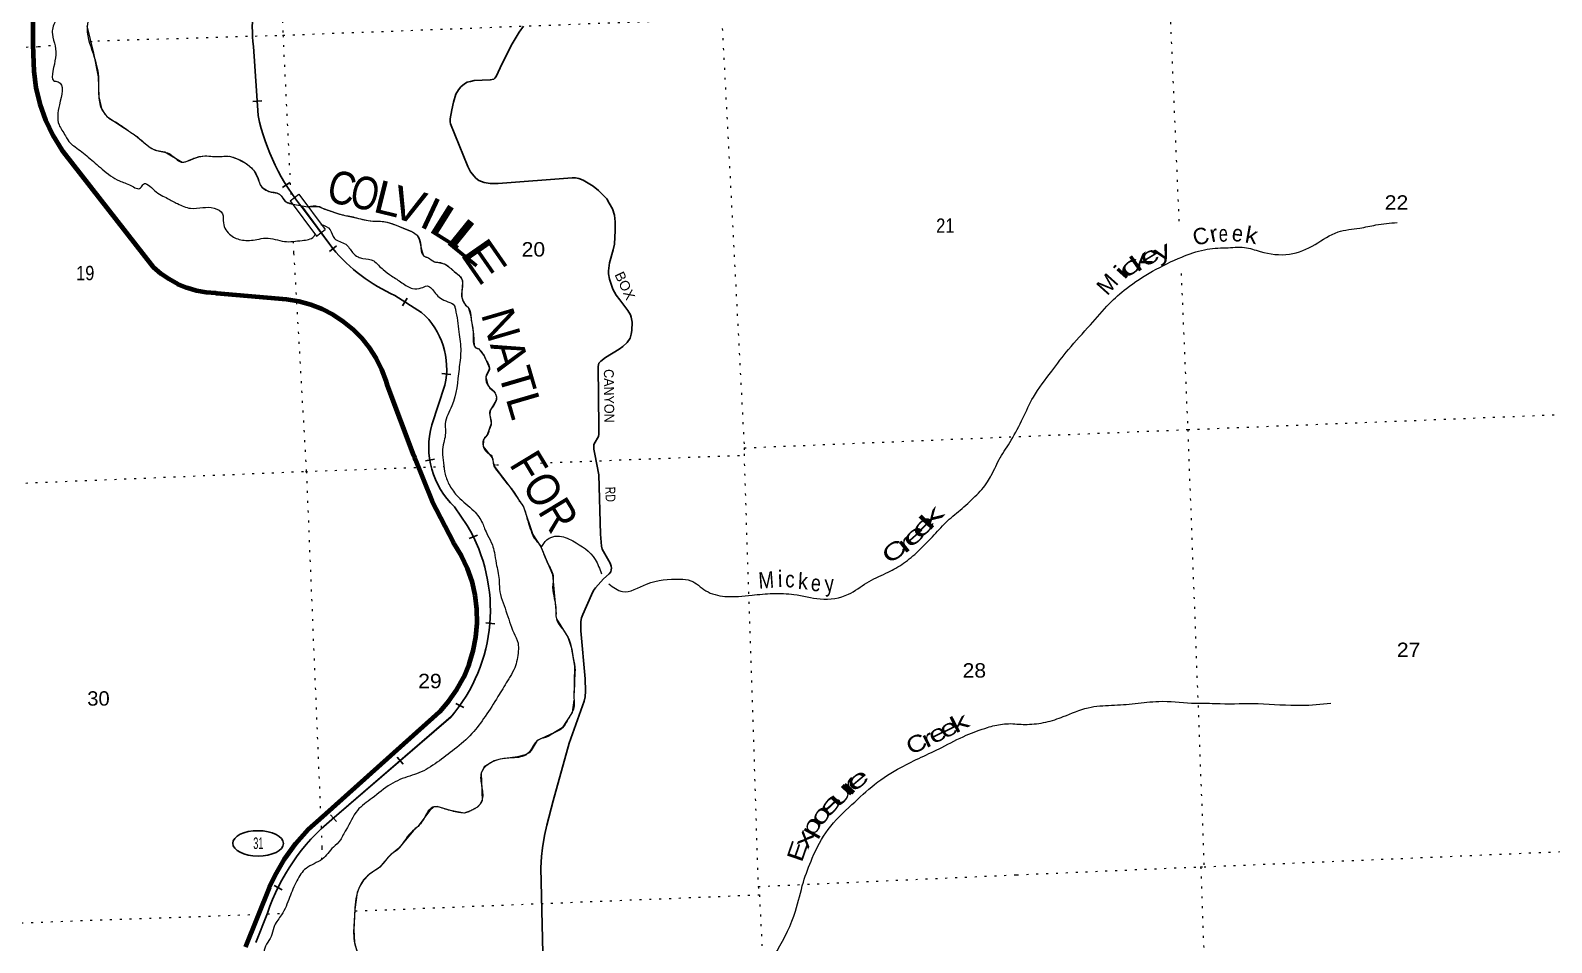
# Model space of a CAD drawing. Header units: feet. Extents: x 727543 to 978287, y 379550 to 572970.
# Drawn here: x 870600 to 889124, y 479192 to 490295 of the extents above; entities that cross this region are included whole.
import ezdxf
from ezdxf.enums import TextEntityAlignment as Align

# ---------------------------------------------------------------- set-up
doc = ezdxf.new("R2010")
doc.units = ezdxf.units.FT
doc.header["$LTSCALE"] = 80
doc.linetypes.add('DOT_DASHED', pattern=[7.7, 5, -1.2, 0.3, -1.2])
doc.linetypes.add('DOTTED', pattern=[1.5, 0.3, -1.2])
for name, color, linetype, lineweight in [('17', 7, 'Continuous', 25), ('23', 7, 'Continuous', 70), ('29', 7, 'Continuous', 25), ('34', 7, 'Continuous', 25), ('39', 7, 'Continuous', 13), ('44', 7, 'DOT_DASHED', 13), ('7', 7, 'DOTTED', 13)]:
    doc.layers.add(name, color=color, linetype=linetype, lineweight=lineweight)
doc.layers.add('30', color=7, linetype='Continuous')
doc.layers.add('41', color=7, linetype='Continuous')

msp = doc.modelspace()

# ---------------------------------------------------------------- linework, layer by layer
at = {"layer": '17'}
msp.add_ellipse((873372.62, 480399.27), major_axis=(309.24, -1), ratio=0.500121, dxfattribs=at)
at = {"layer": '23'}
msp.add_lwpolyline([(873219.55, 479139.76), (873512.52, 479864.28), (873578.88, 480007.3), (873694.89, 480208.88), (873831.34, 480397.22), (873986.73, 480570.27), (874159.36, 480726.13), (875542.21, 481962.45), (875584.92, 482005.12), (875696.64, 482133.84), (875794.3, 482273.54), (875876.82, 482422.67), (875943.3, 482579.62), (875993.01, 482742.65), (876025.4, 482909.99), (876040.13, 483079.79), (876037.03, 483250.21), (876016.13, 483419.37), (875977.66, 483585.41), (875922.05, 483746.53), (875849.9, 483900.95), (875762, 484046.98), (875755.6, 484057.75), (875490.64, 484563.38), (875289.91, 485068.94), (875279.98, 485093.94), (875270.6, 485118.94), (874950.19, 485973.13), (874933.48, 486029.14), (874880.12, 486169.84), (874812.34, 486304.2), (874730.88, 486430.73), (874636.65, 486548.05), (874530.67, 486654.88), (874414.1, 486750.05), (874288.22, 486832.51), (874154.41, 486901.36), (874014.14, 486955.85), (873868.94, 486995.38), (873720.41, 487019.51), (872869.47, 487094.98), (872859.48, 487095.23), (872739.56, 487104.99), (872621.31, 487127.23), (872506.04, 487161.72), (872395, 487208.06), (872289.42, 487265.75), (872190.45, 487334.17), (872099.16, 487412.56), (870997.34, 488822.02), (870985.21, 488839.49), (870877.46, 489015.43), (870788.7, 489201.68), (870719.89, 489396.19), (870671.79, 489596.82), (870644.93, 489801.38), (870639.59, 490007.63), (870631.7, 490127.82), (870633.84, 490444.17)], dxfattribs=at)
at = {"layer": '29'}
for p, q in [((875928.54, 488637.14), (875713.89, 489157.31)), ((877521.02, 485463.92), (877512.42, 486204.32))]:
    msp.add_line(p, q, dxfattribs=at)
for points in [[(876605.13, 490346.93), (876551.94, 490275.98), (876465.51, 490131.87), (876345.84, 489892.41), (876270.5, 489732.77), (876257.22, 489712.81), (876243.92, 489703.94), (876199.59, 489692.86), (876004.58, 489684)], [(875713.89, 489157.31), (875709.86, 489182.9), (875709.86, 489220.6), (875729.81, 489329.24), (875751.97, 489422.36), (875780.77, 489517.7), (875811.8, 489573.13), (875842.82, 489608.6), (875887.14, 489644.08), (875920.38, 489664.03), (875955.84, 489675.12), (875960.27, 489675.12), (876004.58, 489684)], [(875928.54, 488637.14), (875960.28, 488575.4), (876004.6, 488522.19), (876024.55, 488497.8), (876062.22, 488468.98), (876124.26, 488442.37), (876197.39, 488431.28), (876297.11, 488433.5), (877196.81, 488500.02), (877236.7, 488500.02), (877278.8, 488491.15), (877329.77, 488473.41), (877453.86, 488398.03), (877517.61, 488348.74), (877617.33, 488246.75), (877648.87, 488194.05), (877686.55, 488125.31), (877710.92, 488047.71), (877722, 487963.46), (877719.78, 487861.47), (877710.92, 487695.18), (877697.62, 487626.45), (877653.3, 487466.81), (877637.79, 487369.27), (877637.79, 487331.57), (877653.3, 487267.27), (877690.97, 487147.55), (877733.08, 487072.15), (877777.4, 487014.51), (877874.9, 486885.91), (877905.93, 486832.7), (877917.01, 486803.88), (877928.09, 486744.01), (877923.66, 486644.24), (877917.01, 486597.68), (877901.5, 486548.9), (877866.04, 486497.9), (877812.86, 486446.91)], [(877512.42, 486204.32), (877522.56, 486242.93), (877544.72, 486269.53), (877604.55, 486313.88), (877768.53, 486413.65), (877812.86, 486446.91)], [(877521.02, 485463.92), (877521.34, 485380.1), (877516.17, 485352.91), (877467.01, 485263.6), (877461.83, 485251.95), (877459.24, 485228.64), (877461.83, 485198.88), (877474.77, 485135.45), (877521.34, 484886.92), (877542.04, 484162.04), (877552.4, 484017.08), (877562.74, 483980.82), (877661.07, 483809.96), (877672.72, 483772.43), (877676.6, 483747.84), (877674.02, 483727.13), (877666.24, 483706.4), (877648.14, 483679.23), (877578.27, 483618.38), (877479.94, 483509.65), (877456.67, 483476.01), (877433.37, 483426.81), (877327.29, 483187.36), (877311.77, 483143.35), (877304, 483100.62), (877301.42, 483050.15), (877304, 482986.71), (877355.75, 482401.63), (877360.92, 482251.47), (877355.76, 482182.88), (877341.48, 482132.09)], [(876965.28, 480915.54), (877159.81, 481619.1), (877341.48, 482132.09), (877341.48, 482132.09)], [(876965.28, 480915.54), (876887.44, 480621.81), (876861.57, 480494.96), (876835.69, 480344.8), (876825.34, 480241.25), (876816.33, 480099.92)], [(876867.07, 477855.12), (876816.33, 480099.92), (876816.33, 480099.92)]]:
    msp.add_lwpolyline(points, dxfattribs=at)
at = {"layer": '34', "lineweight": 13}
for p, q in [((873316.9, 490098.35), (873372.77, 489258.08)), ((873762.76, 488222.7), (873866.81, 488300.62)), ((873866.81, 488300.62), (874188.9, 487870.59)), ((873762.76, 488222.7), (874084.84, 487792.66)), ((874084.84, 487792.66), (874188.9, 487870.59)), ((875038.76, 487068.35), (875363.83, 486862.9)), ((875646.29, 485976.53), (875487.09, 485492.29)), ((873486.97, 479549.9), (873343.4, 479191.77))]:
    msp.add_line(p, q, dxfattribs=at)
at = {"layer": '34'}
for p, q in [((873316.9, 490098.35), (873372.77, 489258.08)), ((873417.05, 489437.86), (873306.68, 489430.53)), ((873760.36, 488444.34), (873667.74, 488383.88)), ((873926.11, 488117.99), (874281.04, 487640.18)), ((874328.1, 487673.32), (874241.2, 487604.9)), ((875038.76, 487068.35), (875363.83, 486862.9)), ((875188.57, 487036.95), (875129.48, 486943.45)), ((875719.58, 486106.91), (875609.87, 486120.98)), ((875646.29, 485976.53), (875487.09, 485492.29)), ((875518.9, 485075.65), (875410, 485056.25)), ((876045.06, 484153.08), (875942.83, 484110.84)), ((876253.94, 483071.99), (876143.98, 483083.94)), ((875878.44, 482052.04), (875780.8, 482104.01)), ((875718.06, 481935.13), (874271.51, 480690.8)), ((875139.39, 481364.91), (875067.11, 481448.63)), ((874326.73, 480664.34), (874254.45, 480748.07)), ((873664.1, 479832.68), (873566.44, 479884.61)), ((873486.97, 479549.9), (873343.4, 479191.77))]:
    msp.add_line(p, q, dxfattribs=at)
at = {"layer": '34', "lineweight": 13}
for points in [[(873926.11, 488117.99), (873900.69, 488159.78), (874281.04, 487640.18)], [(875765.64, 484494.31), (875917.44, 484269.86), (875917.44, 484269.86)], [(875718.06, 481935.13), (875751.49, 481968.43), (874271.51, 480690.8)]]:
    msp.add_lwpolyline(points, dxfattribs=at)
at = {"layer": '34'}
msp.add_lwpolyline([(875765.64, 484494.31), (875917.44, 484269.86), (875917.44, 484269.86)], dxfattribs=at)
at = {"layer": '34', "lineweight": 13}
for centre, radius, start, end in [((875264.77, 490342.72), 1963.14, 158.86135, 187.15067), ((876013.82, 489835.58), 2703.45, 192.33433, 219.44468), ((875905.28, 489004.49), 2121.2, 220.02924, 245.8891), ((874758.25, 486181.73), 911.43, 346.98891, 48.36217), ((876446.01, 485222.08), 996.27, 164.26271, 226.9276), ((874195.73, 483241.01), 2005.69, 319.37641, 30.86144), ((875854.31, 478762.2), 2494.95, 129.37555, 161.59573)]:
    msp.add_arc(centre, radius, start, end, dxfattribs=at)
at = {"layer": '34'}
for centre, radius, start, end in [((875264.77, 490342.72), 1963.14, 158.86135, 187.15067), ((876013.82, 489835.58), 2703.45, 192.33433, 219.44468), ((875905.28, 489004.49), 2121.2, 220.02924, 245.8891), ((874758.25, 486181.73), 911.43, 346.98891, 48.36217), ((876446.01, 485222.08), 996.27, 164.26271, 226.9276), ((874195.73, 483241.01), 2005.69, 319.37641, 30.86144), ((875854.31, 478762.2), 2494.95, 129.37555, 161.59573)]:
    msp.add_arc(centre, radius, start, end, dxfattribs=at)
at = {"layer": '39'}
for points in [[(882013.75, 494951.44), (882120.11, 494976.98), (882298.38, 495107.91), (882429.73, 495249.53), (882601.99, 495378.26), (882784.55, 495501.23), (882924.87, 495614.8), (883029.22, 495646.34), (883332.34, 495734.57), (883621.11, 495828.43), (883894.48, 495962.29), (884085.78, 495998.52), (884281.23, 495899.31), (884504.64, 496011.4), (884715.87, 496189.88), (884958.5, 496401.7), (885191.64, 496526.23), (885243.94, 496537.95), (885498.01, 496640.86), (885668.82, 496684.56), (885974.4, 496758.7), (886079.17, 496842.86), (886478.69, 497089.85), (886727.59, 497229.03), (886929.11, 497328.3), (887083.9, 497432.2), (887257.58, 497514.43), (887465.58, 497666.51), (887679.65, 497818.78), (887862.33, 497937.7), (888093.39, 498064.19), (888353.1, 498181.43), (888570.02, 498240.71), (888779.3, 498218.82), (889049.83, 498049.08), (889279.04, 497839.62), (889563.26, 497619.72), (889789.98, 497359.61), (889973.19, 497197.3), (890090.88, 497124.03), (890137.73, 497115.35), (890307.52, 497126.64), (890484.03, 497182.65), (890649.58, 497199.88), (890919.88, 497169.75), (891185.72, 497086.87), (891567.21, 496997.43), (891798.62, 496980.27), (891956.62, 497045.83), (892104.68, 497105.01), (892340.86, 497130.48), (892643.02, 497184.29), (892885.17, 497147.22), (893094.87, 496979.66), (893335.13, 496938.48), (893453.69, 496836.91), (893744.14, 496677.9), (894061.07, 496382.11), (894284.86, 496085.49), (894495.39, 495824.88), (894641.02, 495633.09), (894712.73, 495540.19), (894772.06, 495455.01), (894782.94, 495364.29), (894763.27, 495345.48), (894753.67, 495262.22), (894752.47, 495169.11), (894693.5, 495110.64), (894631.51, 494952.94), (894564.37, 494764.72), (894449.74, 494473.88), (894402.81, 494353.06), (894301.46, 494157.72), (894196.74, 493940.02), (894164.44, 493738.71), (894128.79, 493448.27), (894039.16, 493200.69), (893995.96, 492958.58), (893995.38, 492845.25), (894024.05, 492570.95), (894007.85, 492240.64), (893920.56, 491983.01), (893790.12, 491679.54), (893696.1, 491377.19), (893760.98, 491176.85), (893795.9, 491094.96), (893816.68, 490945.87), (893810.94, 490868.81), (893687.74, 490725.41), (893452.68, 490465.26), (893248.17, 490133.2)], [(873090.67, 495074.2), (873017.23, 494881.94), (872900.28, 494656.08), (872772.03, 494472.41), (872611.84, 494202.86), (872433.07, 493946.95), (872380.89, 493789.68), (872301.49, 493666.05), (872175.19, 493557.31), (872056.47, 493394.14), (871942.97, 493261.47), (871883.33, 493081.73), (871795.63, 492965.96), (871726.61, 492832.51), (871783.06, 492765.28), (871827.22, 492703.77), (871800.82, 492636.26), (871693.64, 492566.5), (871620.33, 492513.86), (871549.12, 492386.42), (871553.35, 492307.61), (871525.06, 492163.15), (871429.62, 492035.03), (871376.47, 491912.13), (871305.21, 491786.71), (871232.15, 491653.14), (871167.56, 491505.64), (871179.38, 491372.41), (871146.14, 491260.19), (871038.81, 491123.64), (870932.18, 490889.98), (870918.99, 490711.53), (870921.36, 490626.61), (870970.91, 490589.54), (870907.17, 490411.71), (870867.27, 490248.71), (870901.58, 490105.99), (870873.78, 489799.65), (870883.07, 489684.56), (870936.03, 489669.84), (870953.94, 489391.08), (870948.62, 489148.1), (871027.19, 489012.68), (871086.28, 488923.26), (871144.12, 488878.33), (871305.32, 488751.28), (871473.03, 488608.23), (871683.2, 488464.33), (871824.24, 488407.55), (871940.25, 488378.4), (871942.22, 488380.48), (871975.3, 488425.92), (872110.85, 488348.74), (872271.25, 488250), (872392.27, 488186.59), (872549.46, 488130.26), (872698.79, 488138.47), (872838.41, 488132.23), (872939.4, 488062.19), (872950.54, 487953.23), (873039.65, 487801.91), (873180.75, 487743.11), (873358.4, 487750.08), (873465.04, 487767.21), (873692.52, 487727), (873910.45, 487739.14), (874050.62, 487785.54), (874068, 487814.35), (874069.02, 487817.95)], [(872075.99, 492336.33), (871941.84, 492219.27), (871774.6, 491840.25), (871699.71, 491627.71), (871601.87, 491440.83), (871524.97, 491228.24), (871486.99, 490996.49), (871415.54, 490733.45), (871359.49, 490570), (871304.83, 490428.85), (871289.77, 490317.13), (871378.32, 489969.51), (871430.34, 489699.79), (871430.09, 489564.2), (871451.4, 489380.65), (871556.73, 489227.76), (871636.85, 489181.42), (871772.85, 489088.07), (871898.52, 489002.53), (872039.24, 488885.03), (872117.28, 488840.66), (872267.85, 488804.38), (872372.88, 488734.46), (872436.67, 488693.74), (872497.14, 488699.47), (872591.04, 488738.5), (872725.6, 488768.56), (872818.78, 488761.03), (872935.97, 488762.27), (873006.65, 488764.24), (873128.89, 488729.19), (873217.08, 488683.08), (873329.19, 488576.93), (873378.41, 488479.14), (873400.47, 488412.97), (873497.54, 488338.78), (873631.95, 488302.05), (873715.45, 488207.24), (873796.92, 488178.58)], [(873978.49, 488148.55), (874107.01, 488153.38), (874145.89, 488136.25), (874290.85, 488083.63), (874386.67, 488053.92), (874549.3, 488019.99), (874736.45, 487976.64), (874863.9, 487972.09), (874943.06, 487960.13), (875167.68, 487877.34), (875311.37, 487798.37), (875353.13, 487678.12), (875382.73, 487559.55), (875417.74, 487536.24), (875436.08, 487530.68), (875520.41, 487478.39), (875569.1, 487471.65), (875656.73, 487445.76), (875760.13, 487361.62), (875853.67, 487269.11), (875860.31, 487176.21), (875851.42, 487060.62), (875896.83, 486954.63), (875936.28, 486917.28), (875966.1, 486790.62), (875990.71, 486633.47), (876003.6, 486461.82), (876022.62, 486431.99), (876061.39, 486418.91), (876090.62, 486385.32), (876120.08, 486343.64), (876135.18, 486309.66), (876189.06, 486189.74), (876145.73, 486077.24), (876179.19, 485964.85), (876258.37, 485880.04), (876274.65, 485803.59), (876224.81, 485707.09), (876195.71, 485663.79), (876211.84, 485520.56), (876211.9, 485518.54), (876184.16, 485426.7), (876167.34, 485377.67), (876120.4, 485321.72), (876134.24, 485188.55), (876171.66, 485151.14), (876208.81, 485123.85), (876244.85, 484991.29), (876314.21, 484896.09), (876375.15, 484812.79), (876435.7, 484743.65), (876553.71, 484570.88)], [(874136.72, 487934.49), (874250.35, 487870.02), (874301.82, 487764.2), (874439.22, 487693.15), (874522.88, 487592.27), (874591.11, 487537.51), (874648.22, 487518.87), (874780.39, 487490.17), (874838.46, 487437.15), (874896.53, 487384.12), (874997.69, 487308.02), (875123.31, 487224.5), (875254.65, 487153.28), (875359.55, 487160.25), (875429.61, 487184.46), (875533.18, 487094.26), (875593.44, 487035.23), (875683.55, 486993.21), (875761.64, 486946.82), (875775.06, 486900.65), (875801.13, 486763.77), (875817.15, 486624.59)], [(882407.03, 485094.25), (882542.33, 485306.06), (882685.97, 485575.54), (882813.79, 485832.39), (883037.06, 486146.81), (883239.62, 486410.01), (883507.85, 486711.64), (883738.93, 486969.65), (883945.93, 487154.07), (884265.57, 487364.21), (884620.78, 487537.01), (884895.52, 487626.39), (885028.63, 487644.64), (885158.13, 487648.63), (885382.8, 487653.51), (885576.7, 487604.84), (885932.17, 487571.26), (886244.48, 487690.12), (886523.36, 487842.36), (886787.25, 487888.91), (886982.53, 487927.29), (887242.88, 487957.55)], [(875817.15, 486624.59), (875839.87, 486390.48), (875819.68, 486173.39), (875733.18, 485725.79), (875652.4, 485507.01), (875652.33, 485365.35), (875632.49, 485279.81), (875617.49, 485166.07), (875629.36, 485030.82), (875651.44, 484891.8), (875705.78, 484755.71), (875804.54, 484620.85), (875999.41, 484446.17), (876104.68, 484295.31), (876130.73, 484231.28), (876167.32, 484151.35), (876225.19, 484033.57), (876250.01, 483941.17), (876271.92, 483808.23), (876307.7, 483612.93), (876313, 483495.71), (876391.22, 483228.74), (876485.52, 482964.25), (876537.56, 482838.21), (876540.33, 482739.13), (876497.47, 482537.6), (876441.85, 482430.82), (876408.99, 482377.3), (876293.09, 482185.87), (876138.16, 481944.8), (875976.27, 481735.9), (875765.34, 481545.88), (875553.57, 481386.19), (875330.84, 481256.55), (875218.72, 481219.03), (874985.1, 481117.42), (874761.44, 480949.3), (874581.69, 480800.62), (874442.86, 480562.02), (874406.19, 480500.29), (874375.52, 480440.75), (874289.04, 480353.35), (874153.66, 480207.93), (873956.74, 480095.19), (873843.75, 479944.32), (873756.46, 479741.56), (873657.34, 479528.34), (873574.01, 479400.56), (873540.72, 479290.35), (873445.01, 479099.49), (873427.78, 478920.93), (873349.68, 478750.8), (873354.25, 478443.34), (873358.55, 478289.66), (873348.27, 478151.77), (873359.23, 478048.87), (873350.53, 477854.36), (873397.26, 477629.02), (873432.29, 477532.86), (873474.83, 477457.14), (873520.79, 477403.79), (873578.41, 477366.94), (873693.31, 477305.38), (873751.1, 477262.47), (873782.69, 477216.81), (873820.63, 477161.2), (873852.22, 477115.54), (873942.28, 477002.7), (874006.42, 476949.85), (874092.53, 476905.7), (874187.01, 476851.67), (874267.96, 476776.06), (874275.6, 476756)], [(877643.93, 483559.47), (877809.42, 483464.51), (878103.96, 483555.68), (878510.53, 483615.57), (878640.39, 483596.92), (878825.71, 483474.59), (879056, 483406.13), (879387.02, 483421.41), (879641.13, 483440.63), (879898.1, 483429.57), (880218.93, 483375.77), (880562.95, 483431.89), (880785.39, 483571.64), (881018.61, 483687.41), (881209.64, 483793.9), (881389.56, 483936.52), (881584.16, 484132.16), (881747.07, 484304.65), (881922.67, 484457.26), (882101.97, 484622.12), (882256.63, 484800.46), (882300.82, 484879.42), (882409.2, 485097.65)], [(876553.71, 484570.88), (876597.82, 484511.4), (876613.03, 484473.37), (876639.7, 484387.1), (876641.95, 484379.07), (876660.08, 484308.75), (876697.41, 484202.53), (876748.88, 484096.72), (876788.44, 484055.32), (876828.85, 483983.6), (876835.42, 483965.57), (876896.32, 483811.44), (876965.3, 483657.54), (876959.22, 483513.7), (876979.12, 483380.69), (876996.31, 483271.9), (877010.88, 483112.43), (877090.96, 482995.27), (877165.38, 482863.78), (877209.58, 482656.58), (877232, 482505.43), (877227.92, 482434.49), (877226.15, 482353.5), (877219.18, 482169.16), (877216.47, 482049.69), (877162.98, 481938.92), (877042.25, 481775.7), (876976.4, 481745.53), (876904.89, 481701.05), (876782.83, 481657.18), (876650.16, 481487.55), (876469.6, 481440.02), (876302.44, 481419.18), (876090.72, 481257.47), (876095.3, 481093.68), (876101.68, 480938.04), (876021.94, 480826.55), (875974.1, 480802.96), (875926.31, 480777.34), (875811.15, 480776.16), (875652.39, 480816.26), (875500.19, 480838.33), (875375.42, 480674.99), (875320.75, 480606.69), (875275.32, 480569), (875115.05, 480374.32), (875085.77, 480337.08), (874994.75, 480267.76), (874857.58, 480114.2), (874705.03, 480004.72), (874570.4, 479760.17), (874544.11, 479472.08), (874543.45, 479206.97), (874622.63, 478905.63), (874627.02, 478820.76), (874665.26, 478682.19), (874740.53, 478520.38), (874769.53, 478494.88), (874857.96, 478440.68), (875022.25, 478275.27), (875148.57, 478094.63), (875198.13, 477984.71), (875248.27, 477781.72), (875237.38, 477593.22), (875210.17, 477410.34), (875189.44, 477284.3), (875223.04, 477095.01), (875168.08, 477036.82), (875148.36, 476947.23), (875162.8, 476864.67), (875180.68, 476805.28), (875178.87, 476791.68)], [(876820.94, 484001.45), (876890.41, 484094.58), (877018.47, 484140.64), (877204.05, 484081.05), (877477.12, 483855.94), (877553.28, 483680.81)], [(882536.38, 481856.61), (882739.54, 481848.1), (882965.55, 481875.28), (883178.18, 481942.52), (883480.68, 482050.96), (883765.37, 482079.95), (884052.33, 482100.92), (884341.12, 482128.01), (884740.73, 482107.92), (884957.55, 482104.47), (885087.3, 482100.36), (885551.11, 482100.46), (886080.34, 482080.31), (886434.01, 482105.35)], [(878900.05, 478004.79), (878945.76, 478248.9), (878970.5, 478447.9), (879050.17, 478634.27), (879196.96, 478660.62), (879424.74, 478753.97), (879692.18, 479091.27), (879917.11, 479575.1), (880012.38, 479925.82), (880121.35, 480220.25), (880313.67, 480569.62), (880604.34, 480871.14), (880880.38, 481117.61), (881199.96, 481324.82), (881698.42, 481567.36), (881995.41, 481715.26), (882253.48, 481809.46), (882436.23, 481850.97), (882536.38, 481856.61)]]:
    msp.add_spline(points, degree=3, dxfattribs=at)
at = {"layer": '44'}
msp.add_line((873796.92, 488178.58), (873978.6, 488148.55), dxfattribs=at)
for points in [[(871287.86, 490352.23), (871366.33, 490020.58), (871425.8, 489732.28), (871434.51, 489486.51), (871470.52, 489328.36), (871531.99, 489247.44), (871745.53, 489106.78), (871879.24, 489015.69), (872001.89, 488915.68), (872058.94, 488871.41), (872121.09, 488839.02), (872237.03, 488817.56), (872447.25, 488689.88), (872487.4, 488696.11), (872553.32, 488723.61), (872649.81, 488756.23), (872724.29, 488768.52), (872841.66, 488761.18), (873025.04, 488763.14), (873118.07, 488733.62), (873240.91, 488666.34), (873320.13, 488589.65), (873363.2, 488513.77), (873403.73, 488407.73), (873431.66, 488377.8), (873505.22, 488335.17), (873531.41, 488326.88), (873604.7, 488313.01), (873635.92, 488299.57), (873656.73, 488277.99), (873686.05, 488232.08), (873702.88, 488214.44), (873724.35, 488203.67), (873796.92, 488178.58), (873978.6, 488148.55), (874086.38, 488154.03), (874119.35, 488150.11), (874157, 488132.13), (874331.98, 488069.75), (874398.07, 488051.56), (874711.21, 487981.92), (874775.93, 487972.69), (874861.86, 487972.27), (874939.9, 487960.88), (875033.68, 487931.94), (875243.23, 487848.75), (875305.07, 487806.21), (875334.68, 487750.94), (875365.83, 487613.45), (875387.3, 487553.05), (875387.3, 487553.05), (875402.06, 487542.83), (875438.74, 487529.5), (875513.58, 487480.79), (875621.03, 487460.24), (875642.05, 487453), (875663.18, 487441.93), (875694.74, 487419.59)], [(875694.74, 487419.59), (875763.53, 487358.67), (875818.21, 487314.28), (875854.68, 487267.09), (875863.19, 487227.51), (875854.99, 487120.82), (875853.04, 487047.57), (875870.83, 486998.29), (875899.96, 486950.52), (875931.82, 486925.25), (875958.17, 486833.79), (875994.48, 486598.12), (876004.64, 486457.2), (876020.14, 486434.28), (876061.65, 486418.65), (876127.77, 486326.42), (876190.84, 486184.6), (876189.61, 486164.31), (876145.66, 486078.88), (876171.57, 485979.79), (876196.41, 485942.06), (876236.63, 485906.78), (876257.5, 485881.56), (876276.41, 485834.8), (876268.09, 485787.64), (876196.86, 485668.06), (876195.58, 485613.6), (876210.61, 485512.36), (876164.04, 485370.71), (876118.67, 485317.64), (876114.27, 485230.28), (876224.41, 485091.16), (876245.9, 484989.85), (876439.55, 484738.4), (876606.06, 484495.55), (876716.41, 484157.46), (876817.38, 484008.66), (876959.51, 483673.49), (876965.88, 483587.8), (877005.28, 483134.34), (877143.97, 482910.31), (877186.65, 482787.21), (877227.45, 482558.19), (877218.5, 482142.19), (877196.12, 481991.13), (877076.32, 481806.98), (876974.34, 481744.35), (876771.17, 481649.73), (876697.88, 481531.61), (876672.73, 481501.25), (876623.77, 481477.79), (876532.62, 481452.75), (876319.4, 481422.88), (876247.25, 481402.64), (876125.07, 481332.01), (876090.64, 481253.46), (876100.17, 480921.28), (876084.2, 480883.32), (876044.24, 480841.15), (875957.95, 480794.16), (875882.53, 480767.74), (875714.58, 480800.36), (875552.06, 480849.86), (875511.61, 480845.89), (875462.43, 480798.84), (875318.3, 480603.94), (875263.38, 480554.98), (875088.09, 480339.9), (874995.35, 480268.32), (874913.7, 480176.8), (874853.15, 480110), (874728.94, 480026.14), (874653.33, 479943.96), (874611.63, 479878.29), (874579.46, 479799.35), (874550.48, 479592.63), (874540.13, 479345.8), (874544.66, 479194.26), (874615.74, 478941.59)]]:
    msp.add_lwpolyline(points, dxfattribs=at)
at = {"layer": '7'}
for p, q in [((873774.89, 488207.68), (873776.03, 488184.65)), ((879292.37, 485213.73), (882397.01, 485342.13)), ((876811.46, 485029.11), (879288.62, 485125.11)), ((879462.09, 479874.07), (882609.56, 480016.48)), ((884850.5, 480114.22), (884960.75, 477180.87)), ((869289.99, 479389.8), (873688.54, 479547.01))]:
    msp.add_line(p, q, dxfattribs=at)
for points in [[(884076.09, 501398.62), (884261.49, 496080.81), (884467.37, 490755.53), (884588.24, 487910.19)], [(873545.38, 493562.22), (873554.23, 493170.74), (873674.76, 490237.82), (873773.74, 488231.1)], [(879021.51, 490513.49), (879018.72, 490439.19), (879292.37, 485213.73), (879289.58, 485139.43), (879462.09, 479874.07), (879477.04, 479773.31), (879616.86, 476967.72)], [(871328.82, 490160.09), (871419.22, 490168.96), (873674.76, 490237.82), (879018.72, 490439.19)], [(851781.88, 489416.05), (852373.43, 489440.48), (857744.9, 489598.09), (863059.41, 489841.14), (868391.18, 490023.88), (870699.7, 490098.34), (870905.62, 490118.55)], [(873798.4, 487731.25), (873805.64, 487584.45), (873959.6, 484929.02), (874149.87, 480343.4), (874143.01, 480195.49)], [(884612.56, 487337.62), (884693.3, 485436.94), (884891.41, 480114.3)], [(882397.01, 485342.13), (884693.3, 485436.94), (890019.5, 485651.29), (895307.51, 485856.37), (900627.58, 486072.55)], [(851987.78, 484072.96), (852501.79, 484087.2), (857976.04, 484302.65), (863303.51, 484515.7), (868625.55, 484706.34), (873948.76, 484927.37), (875639.69, 484986.21)], [(876240.74, 485007.13), (876274.69, 485008.31), (876305.46, 485009.5)], [(882609.56, 480016.48), (884850.5, 480114.22), (884891.41, 480114.3), (890188.53, 480339.04), (890222.93, 480340.1), (895572.26, 480526.83), (900851.49, 480753.9), (906179.21, 480984.48), (911562.56, 481233.93), (913025.91, 481287.03)], [(874556.41, 479578.03), (875019.66, 479594.59), (879477.04, 479773.31)]]:
    msp.add_lwpolyline(points, dxfattribs=at)

# ---------------------------------------------------------------- texts
at = {"layer": '17', "width": 0.6}
msp.add_text('31', height=140, dxfattribs=at).set_placement((873375.53, 480330.96), align=Align.CENTER)
at = {"layer": '30'}
for s, rotation, width, p in [('BOX', 295.061, 1.05, (877710.26, 487324.16)), ('CANYON', 270.665, 0.95, (877583.04, 486171.96)), ('RD', 271.636, 0.8, (877600.59, 484739.12))]:
    msp.add_text(s, height=120, rotation=rotation, dxfattribs=dict(at, width=width)).set_placement(p)
at = {"layer": '41'}
for s, rotation, width, p in [('k', 349.806, 1.1, (885452.48, 487704.72)), ('r', 11.876, 1.1, (885029.38, 487724.96)), ('e', 1.555, 0.75, (885129.24, 487724.2)), ('e', 353.068, 0.9, (885289.46, 487727.19)), ('k', 35.395, 1.85, (884174.47, 487413.89)), ('e', 31.249, 1.5, (884276.64, 487467.37)), ('y', 27.691, 1.5, (884423.3, 487521.35)), ('i', 48.081, 1.75, (883953.2, 487288.98)), ('c', 38.697, 2, (884047.62, 487345.43)), ('e', 45.596, 2, (881535.18, 484193.68)), ('k', 47.145, 2.2, (881643.69, 484299.76)), ('e', 41.488, 1.9, (881420.2, 484076.53)), ('C', 36.506, 1.5, (881175.15, 483876.24)), ('r', 38.242, 1.95, (881310.03, 483969.91)), ('M', 4.109, 0.85, (879567.08, 483505.49)), ('c', 358.558, 0.85, (879846.86, 483515.6)), ('k', 357.072, 0.9, (880003.57, 483492.29)), ('e', 356.061, 0.8, (880159.22, 483469.16)), ('y', 2.74, 0.85, (880333.11, 483463.28)), ('e', 26.523, 1.4, (881685.4, 481649.19)), ('e', 26.423, 1.4, (881822.03, 481714.42)), ('k', 27.657, 1.6, (881958.44, 481782.4)), ('C', 25.98, 1.25, (881431.36, 481523.88)), ('r', 25.913, 1.5, (881568.18, 481584.54)), ('e', 39.942, 1.85, (880730.77, 481100.91)), ('u', 47.015, 2.1, (880534.44, 480930.77)), ('r', 46.508, 2.2, (880647.09, 481035.7)), ('s', 51.751, 2.05, (880410.31, 480811.24)), ('p', 60.971, 1.55, (880193.34, 480559.88)), ('o', 56.52, 1.6, (880300.31, 480688.88)), ('x', 66.567, 1.6, (880110.9, 480415.89)), ('E', 70.85, 1.35, (880032.34, 480271.27))]:
    msp.add_text(s, height=200, rotation=rotation, dxfattribs=dict(at, width=width)).set_placement(p, align=Align.CENTER)
for s, rotation, p in [('C', 15.423, (884877.88, 487694.99)), ('M', 48.222, (883787.33, 487140.85)), ('i', 0.697, (879730.81, 483520.69))]:
    msp.add_text(s, height=200, rotation=rotation, dxfattribs=at).set_placement(p, align=Align.CENTER)
at = {"layer": '44'}
for s, rotation, width, p in [('C', 347.125, 0.85, (874350.84, 488182.91)), ('O', 347.125, 0.8, (874632.13, 488120.58)), ('L', 346.125, 1.1, (874914.96, 488052.85)), ('V', 343.594, 1.1, (875150.86, 487978.85)), ('I', 334.901, 1.1, (875389.93, 487883.32)), ('L', 327.9, 1.6, (875617.44, 487743.5)), ('L', 321.028, 1.85, (875831.56, 487565.74)), ('E', 304.779, 1.4, (875962.48, 487376.71)), ('FOR', 301.171, 0.9, (876687.74, 484579.39))]:
    msp.add_text(s, height=400, rotation=rotation, dxfattribs=dict(at, width=width)).set_placement(p, align=Align.CENTER)
msp.add_text('NATL', height=400, rotation=286.353, dxfattribs=at).set_placement((876276.6, 486187.05), align=Align.CENTER)
at = {"layer": '7'}
for s, width, p in [('22', 1.1, (887091.9, 488113.43)), ('21', 0.85, (881630.02, 487831.55)), ('20', 1.1, (876581.53, 487543.29)), ('19', 0.85, (871157.14, 487254.69)), ('27', 1.1, (887239.66, 482667.86)), ('28', 1.1, (881951.39, 482417.19)), ('29', 1.1, (875321.79, 482288.59)), ('30', 1.05, (871292.05, 482075.95))]:
    msp.add_text(s, height=175, dxfattribs=dict(at, width=width)).set_placement(p)

doc.saveas('drawing.dxf')
